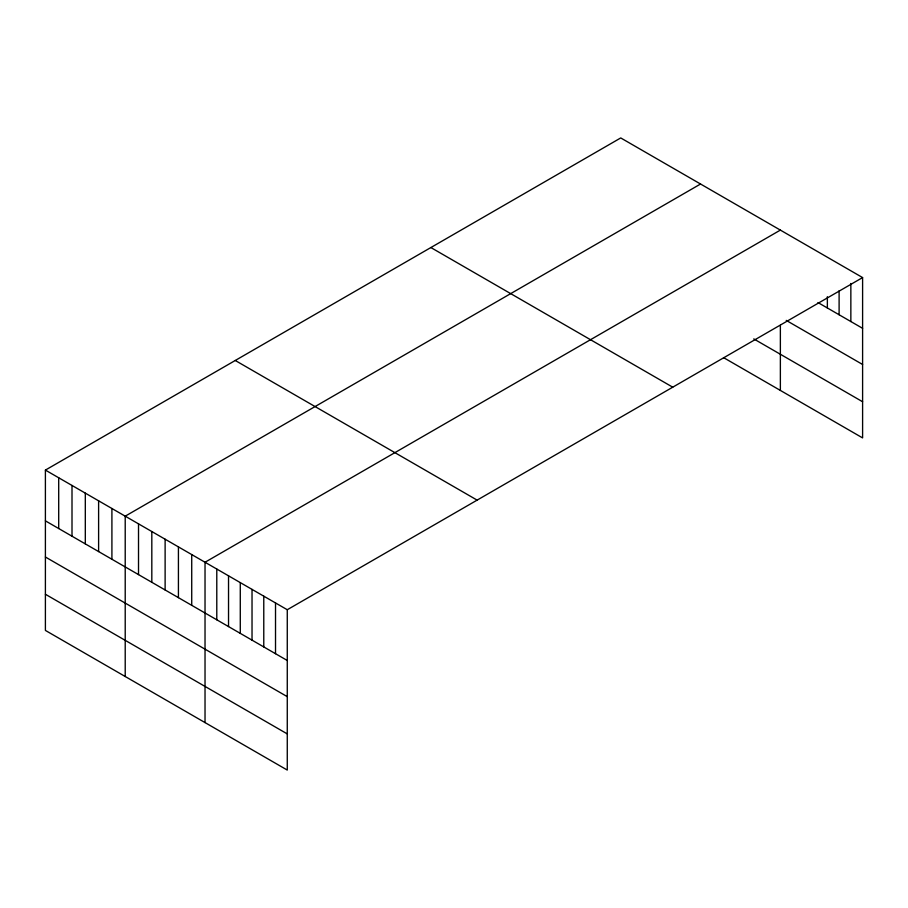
<?xml version="1.0" encoding="UTF-8"?>
<svg xmlns="http://www.w3.org/2000/svg" width="908" height="908" viewBox="0 0 908 908"><rect width="100%" height="100%" fill="white"/><g stroke="black" fill="none" stroke-linecap="round" stroke-linejoin="round"><path stroke-width="1.36" d="M45.4 470.094L287.269 609.733L287.269 770.063L45.4 630.424L45.4 470.094L620.731 137.937L862.6 277.576L862.6 437.906L723.528 357.604M700.545 184.018L125.213 516.175L125.213 676.505M780.369 230.099L205.026 562.256L205.026 722.586M287.269 609.733L862.6 277.576M817.96 302.546L862.6 328.321M786.237 320.399L862.6 364.483M753.765 338.9L862.6 401.745M430.869 247.543L672.737 387.183M235.263 360.487L477.131 500.126M45.4 520.851L287.269 660.491M45.4 557.013L287.269 696.652M45.4 594.263L287.269 733.902M850.853 283.478L850.853 321.546M839.106 290.787L839.106 314.758M827.358 296.7L827.358 307.971M780.369 325.291L780.369 390.429M275.521 602.957L275.521 653.703M263.774 596.17L263.774 646.927M252.027 589.394L252.027 640.14M240.279 582.607L240.279 633.364M228.532 575.82L228.532 626.577M216.785 569.044L216.785 619.789M191.724 554.584L191.724 605.33M178.422 546.9L178.422 597.646M165.12 539.216L165.12 589.973M151.818 531.543L151.818 582.289M138.515 523.859L138.515 574.605M111.911 508.503L111.911 559.249M98.609 500.819L98.609 551.565M85.307 493.135L85.307 543.892M72.004 485.462L72.004 536.208M58.702 477.778L58.702 528.524"/></g></svg>
